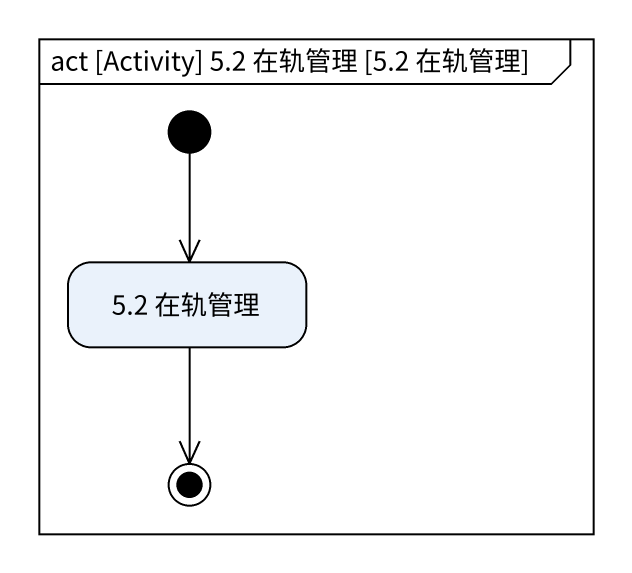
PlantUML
@startuml
mainframe act [Activity] 5.2 在轨管理 [5.2 在轨管理]
hide empty description
state "5.2 在轨管理" as s5_2_在轨管理
[*] --> s5_2_在轨管理
s5_2_在轨管理 --> [*]
@enduml
